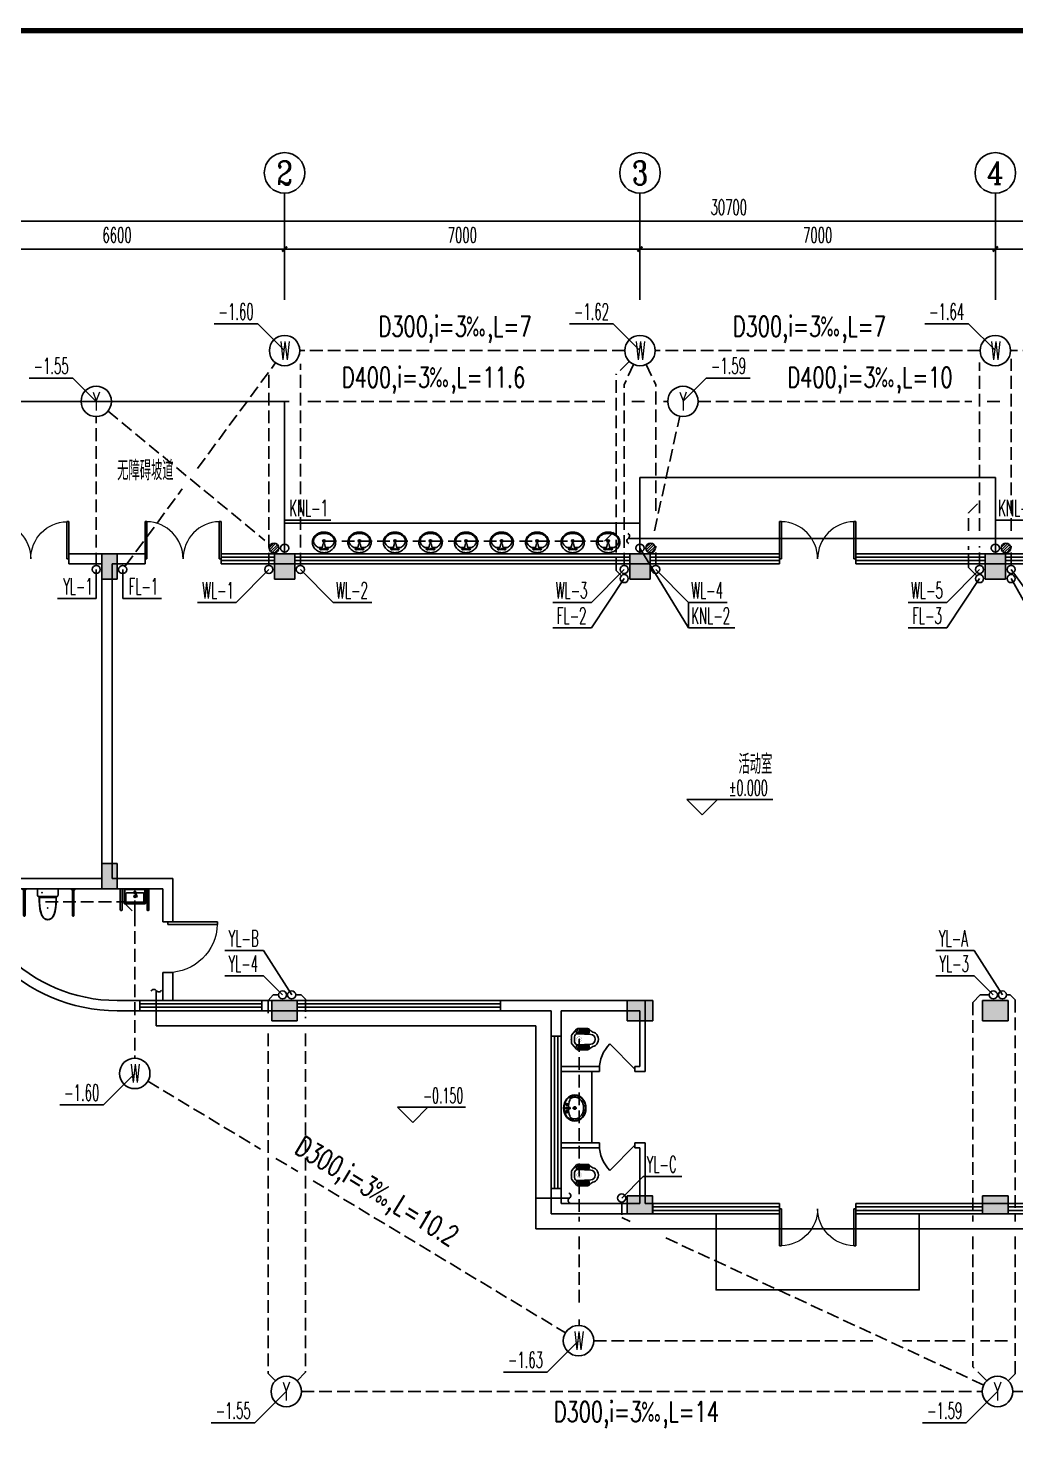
# Model space of a CAD drawing. Extents: x -1254782 to -617813, y -619975 to -323764.
# Drawn here: x -914496 to -895038, y -366247 to -338579 of the extents above; entities that cross this region are included whole.
import ezdxf
from ezdxf.enums import TextEntityAlignment as Align

# ---------------------------------------------------------------- set-up
doc = ezdxf.new("R2010")
doc.units = 0
doc.header["$LTSCALE"] = 1000
doc.header["$MEASUREMENT"] = 0
doc.linetypes.add('DASH', pattern=[0.35, 0.25, -0.1])
for name, color, linetype in [('2', 2, 'Continuous'), ('4', 4, 'Continuous'), ('9', 9, 'Continuous'), ('A_EQPM_TACC(洁具)', 8, 'Continuous'), ('A_HDWR(配件)', 1, 'Continuous'), ('AXIS', 3, 'Continuous'), ('AXIS_TEXT', 7, 'Continuous'), ('DIM_ELEV', 3, 'Continuous'), ('EQUIP_地漏', 7, 'Continuous'), ('K+T', 252, 'Continuous'), ('LVTRY', 8, 'Continuous'), ('PIPE-废水', 5, 'DASH'), ('PIPE-污水', 5, 'DASH'), ('PIPE-给水', 1, 'Continuous'), ('PIPE-雨水', 222, 'DASH'), ('PUB_TEXT', 7, 'Continuous'), ('PUB_TITLE', 4, 'Continuous'), ('TWT_LEAD', 3, 'Continuous'), ('TWT_SYMB', 3, 'Continuous'), ('TWT_TEXT', 7, 'Continuous'), ('VPIPE-废水', 5, 'DASH'), ('VPIPE-污水', 5, 'DASH'), ('VPIPE-雨水', 222, 'DASH'), ('WALL', 7, 'Continuous'), ('WELL_污水', 2, 'Continuous'), ('WELL_雨水', 2, 'Continuous'), ('WINDOW', 4, 'Continuous')]:
    doc.layers.add(name, color=color, linetype=linetype)
doc.styles.add('_TCH_AXIS', font='COMPLEX', dxfattribs={"bigfont": 'GBCBIG'})
doc.styles.add('_TCH_DIM', font='SIMPLEX.shx', dxfattribs={"width": 0.8, "bigfont": 'GBCBIG.shx'})
doc.styles.add('_TCH_DIM_T3', font='SIMPLEX.shx', dxfattribs={"width": 0.564706, "bigfont": 'GBCBIG.shx'})
doc.styles.add('COMPLEX', font='COMPLEX')
doc.styles.add('天正', font='SIMPLEX.shx', dxfattribs={"width": 0.7, "bigfont": 'HZTXT.shx'})
doc.dimstyles.new('_TCH_ARCH&&100', dxfattribs={"dimtxt": 297.5, "dimasz": 100, "dimexe": 250, "dimexo": 300, "dimgap": 126.25, "dimtad": 1, "dimdec": 0, "dimzin": 0, "dimdsep": 46, "dimtxsty": '_TCH_DIM_T3', "dimblk": 'ARCHTICK', "dimcen": 0.09, "dimclrt": 7, "dimazin": 2, "dimtfac": 1, "dimtdec": 0, "dimtix": 1, "dimtmove": 2, "dimatfit": 3, "dimfxl": 1, "dimtolj": 1, "dimtzin": 0, "dimarcsym": 0})

# ---------------------------------------------------------------- blocks, each defined once
blk = doc.blocks.new('A$C66D56BDA')
at = {"layer": '9'}
for points in [[(3300, 600), (3000, 600), (3000, 100), (3300, 100)], [(6400, 100), (6800, 100), (6800, 600), (6400, 600)], [(13400, 100), (13800, 100), (13800, 600), (13400, 600)], [(20400, 100), (20800, 100), (20800, 600), (20400, 600)], [(3300, -5500), (3000, -5500), (3000, -6000), (3300, -6000)], [(6850, -8600), (6850, -8200), (6350, -8200), (6350, -8600)], [(13850, -8600), (13850, -8200), (13350, -8200), (13350, -8600)], [(20850, -8600), (20850, -8200), (20350, -8200), (20350, -8600)]]:
    blk.add_hatch(color=256, dxfattribs=at).paths.add_polyline_path(points)
at = {"layer": 'WALL'}
for points in [[(3300, 600), (3000, 600), (3000, 100), (3300, 100)], [(6400, 100), (6800, 100), (6800, 600), (6400, 600)], [(13400, 100), (13800, 100), (13800, 600), (13400, 600)], [(20400, 100), (20800, 100), (20800, 600), (20400, 600)], [(3300, -5500), (3000, -5500), (3000, -6000), (3300, -6000)], [(6850, -8600), (6850, -8200), (6350, -8200), (6350, -8600)], [(13850, -8600), (13850, -8200), (13350, -8200), (13350, -8600)], [(20850, -8600), (20850, -8200), (20350, -8200), (20350, -8600)]]:
    blk.add_lwpolyline(points, close=True, dxfattribs=at)
blk = doc.blocks.new('saadbadb')
h = blk.add_hatch(color=256)
h.dxf.hatch_style = 1
h.paths.add_polyline_path([(-222370, -64738), (-221870, -64738), (-221870, -65088), (-222370, -65088)])
at = {"layer": 'WALL'}
blk.add_lwpolyline([(-222370, -64738), (-221870, -64738), (-221870, -65088), (-222370, -65088)], close=True, dxfattribs=at)
blk = doc.blocks.new('$lvtry$00000208')
at = {"color": 0, "ltscale": 100}
for p, q in [((200, -165, 0), (-200, -165, 0)), ((185, -192, 0), (-185, -192, 0))]:
    blk.add_line(p, q, dxfattribs=at)
at = {"elevation": 0}
blk.add_lwpolyline([(186, -199, -0.296302), (200, -165, 0.414214), (225, -140), (225, -25, 0.414214), (200, 0), (-200, 0, 0.414214), (-225, -25), (-225, -140, 0.413282), (-200, -165, -0.238932), (-185, -192), (-186, -208), (-186, -232), (-185, -282), (-184, -322), (-182, -348), (-180, -374), (-176, -409), (-172, -439), (-168, -459), (-163, -482), (-147, -538), (-129, -583, 0.10752), (-88, -643, 0.100512), (-43, -668), (0, -680), (35, -671), (67, -658), (94, -637), (115, -610), (132, -576), (145, -543), (159, -496), (177, -405), (179, -383), (182, -346), (185, -285)], format="xyb", close=True, dxfattribs=at)
blk.add_lwpolyline([(186, -202), (186, -199)], dxfattribs=at)
at = {"color": 0, "ltscale": 100}
for points in [[(-181, -191, 0), (-181, -230, 0), (-181, -261, 0), (-179, -322, 0), (-177, -353, 0), (-171, -414, 0), (-166, -444, 0), (-156, -490, 0), (-152, -505, 0), (-145, -528, 0), (-143, -535, 0), (-139, -546, 0), (-137, -550, 0), (-135, -558, 0), (-133, -562, 0), (-129, -573, 0), (-125, -580, 0), (-118, -594, 0), (-115, -601, 0), (-106, -614, 0), (-102, -620, 0), (-93, -632, 0), (-87, -637, 0), (-79, -644, 0), (-76, -646, 0), (-71, -650, 0), (-67, -652, 0), (-61, -655, 0), (-58, -657, 0), (-51, -660, 0), (-48, -661, 0), (-37, -665, 0), (-30, -667, 0), (-14, -671, 0), (-7, -673, 0), (1, -675, 0)], [(181, -191, 0), (181, -230, 0), (181, -261, 0), (179, -322, 0), (177, -353, 0), (171, -414, 0), (166, -444, 0), (156, -490, 0), (152, -505, 0), (145, -528, 0), (143, -535, 0), (139, -546, 0), (137, -550, 0), (135, -558, 0), (133, -562, 0), (129, -573, 0), (125, -580, 0), (118, -594, 0), (115, -601, 0), (106, -614, 0), (102, -620, 0), (93, -632, 0), (87, -637, 0), (79, -644, 0), (76, -646, 0), (71, -650, 0), (67, -652, 0), (61, -655, 0), (58, -657, 0), (51, -660, 0), (48, -661, 0), (37, -665, 0), (30, -667, 0), (14, -671, 0), (7, -673, 0), (-1, -675, 0)]]:
    blk.add_open_spline(points, degree=3, knots=[0, 0, 0, 0, 92.762674, 92.762674, 185.525347, 185.525347, 278.288021, 278.288021, 324.669358, 324.669358, 347.860026, 347.860026, 359.45536, 359.45536, 371.050694, 371.050694, 394.241363, 394.241363, 417.432031, 417.432031, 440.6227, 440.6227, 463.813368, 463.813368, 475.408702, 475.408702, 487.004036, 487.004036, 498.599371, 498.599371, 510.194705, 510.194705, 533.385373, 533.385373, 556.576042, 556.576042, 556.576042, 556.576042], dxfattribs=at)
at = {"color": 0}
for p in [(-129, -83, 0), (-1, -421, 0)]:
    blk.add_point(p, dxfattribs=at)
blk = doc.blocks.new('A$C28C46A41')
at = {"layer": 'A_EQPM_TACC(洁具)'}
for p, q in [((17, -25), (523, -25)), ((17, -55), (523, -55)), ((17, -988), (523, -988)), ((17, -1018), (523, -1018))]:
    blk.add_line(p, q, dxfattribs=at)
for points in [[(0, -8), (17, -8), (17, -72), (0, -72)], [(0, -970), (17, -970), (17, -1035), (0, -1035)]]:
    blk.add_lwpolyline(points, dxfattribs=at)
for centre in [(523, -40), (523, -1003)]:
    blk.add_arc(centre, 15, 270, 90.0004, dxfattribs=at)
at = {"layer": 'A_EQPM_TACC(洁具)', "xscale": -0.9000000000000001, "yscale": 0.9000000000000001, "zscale": 0.9000000000000005, "rotation": 90}
blk.add_blockref('$lvtry$00000208', (0, -502, 0), dxfattribs=at)
blk = doc.blocks.new('wsac')
at = {"layer": 'A_EQPM_TACC(洁具)'}
for p, q in [((3654750, 3565872), (3654750, 3565719)), ((3654908, 3565888), (3654767, 3565888)), ((3654915, 3565916), (3654905, 3565877)), ((3654917, 3565874), (3654905, 3565877)), ((3654915, 3565916), (3654928, 3565912)), ((3654928, 3565912), (3654917, 3565874)), ((3654930, 3565888), (3654921, 3565888)), ((3654926, 3565900), (3654962, 3565806)), ((3654938, 3565905), (3654975, 3565811)), ((3655091, 3565888), (3654945, 3565888)), ((3655107, 3565872), (3655107, 3565719)), ((3655091, 3565703), (3654767, 3565703)), ((3654975, 3565811), (3654962, 3565806))]:
    blk.add_line(p, q, dxfattribs=at)
for points in [[(3654731, 3565968), (3655125, 3565968, -0.414214), (3655141, 3565952), (3655141, 3565688, -0.414214), (3655125, 3565672), (3654731, 3565672, -0.414214), (3654715, 3565688), (3654715, 3565952, -0.414214)], [(3654730, 3565701), (3654730, 3565939, -0.414214), (3654747, 3565955), (3655111, 3565955, -0.414214), (3655127, 3565939), (3655127, 3565701, -0.414214), (3655111, 3565685), (3654747, 3565685, -0.414214)]]:
    blk.add_lwpolyline(points, format="xyb", close=True, dxfattribs=at)
for radius in [19.6, 15.6]:
    blk.add_circle((3654929, 3565819), radius, dxfattribs=at)
for centre, radius, start, end in [((3654767, 3565872), 16.4, 90, 180), ((3654928, 3565912), 12.9, 254.4287, 164.4287), ((3655091, 3565872), 16.4, 0, 90), ((3654767, 3565719), 16.4, 180, 270), ((3655091, 3565719), 16.4, 270, 0)]:
    blk.add_arc(centre, radius, start, end, dxfattribs=at)
for p in [(3654928, 3565912), (3654929, 3565819)]:
    blk.add_point(p, dxfattribs=at)
blk = doc.blocks.new('A$C4E285741')
at = {"layer": 'A_EQPM_TACC(洁具)'}
for points in [[(0, 837), (414, 837)], [(414, 803), (0, 803)], [(0, 307), (414, 307)], [(414, 274), (0, 274)]]:
    blk.add_lwpolyline(points, dxfattribs=at)
for centre in [(413, 820), (413, 291)]:
    blk.add_arc(centre, 16.7, 271.7291, 88.2709, dxfattribs=at)
at = {"layer": 'A_HDWR(配件)', "xscale": -1, "rotation": 90}
blk.add_blockref('wsac', (3565968, 3655479), dxfattribs=at)
blk = doc.blocks.new('$DorLib2D$00000002')
for p, q in [((-0.5, 0), (-0.5, 0.4875)), ((-0.475, 0.4875), (-0.5, 0.4875)), ((-0.475, 0), (-0.475, 0.4875)), ((0.475, 0), (0.475, 0.4875)), ((0.475, 0.4875), (0.5, 0.4875)), ((0.5, 0), (0.5, 0.4875)), ((-0.5, 0), (-0.475, 0)), ((0.5, 0), (0.475, 0))]:
    blk.add_line(p, q)
at = {"lineweight": 13}
for centre, start, end in [((-0.4875, 0), 0, 88.53072), ((0.4875, 0), 91.46928, 180)]:
    blk.add_arc(centre, 0.4875, start, end, dxfattribs=at)
blk = doc.blocks.new('$TCHSYS$WIN2D')
for p, q in [((-0.5, 0.5), (0.5, 0.5)), ((-0.5, 0.5), (-0.5, -0.5)), ((0.5, 0.5), (0.5, -0.5)), ((0.5, 0.1667), (-0.5, 0.1667)), ((0.5, -0.1667), (-0.5, -0.1667)), ((-0.5, -0.5), (0.5, -0.5))]:
    blk.add_line(p, q)
blk = doc.blocks.new('_ArchTick')
at = {"color": 0, "linetype": 'ByBlock', "const_width": 0.4}
blk.add_lwpolyline([(-0.5, -0.5), (0.5, 0.5)], dxfattribs=at)
blk = doc.blocks.new('*D189')
at = {"layer": 'AXIS', "color": 0, "lineweight": -2, "transparency": 16777216}
for p, q in [((3900, 25700), (3900, 27200)), ((34600, 25700), (34600, 27200)), ((3900, 26950), (34600, 26950))]:
    blk.add_line(p, q, dxfattribs=at)
at = {"layer": 'Defpoints', "color": 0, "transparency": 16777216}
for p in [(34600, 26950), (3900, 25400), (34600, 25400)]:
    blk.add_point(p, dxfattribs=at)
at = {"layer": 'AXIS', "color": 0, "lineweight": -2, "transparency": 16777216, "xscale": 100, "yscale": 100, "zscale": 100, "rotation": 180}
blk.add_blockref('_ArchTick', (3900, 26950), dxfattribs=at)
at = {"layer": 'AXIS', "color": 0, "lineweight": -2, "transparency": 16777216, "xscale": 100, "yscale": 100, "zscale": 100}
blk.add_blockref('_ArchTick', (34600, 26950), dxfattribs=at)
at = {"layer": 'AXIS', "color": 7, "transparency": 16777216, "insert": (19250, 27225), "char_height": 297.5, "attachment_point": 5, "style": '_TCH_DIM_T3'}
blk.add_mtext('\\A1;30700', dxfattribs=at)
blk = doc.blocks.new('*D190')
at = {"layer": 'AXIS', "color": 0, "lineweight": -2, "transparency": 16777216}
for p, q in [((3900, 25700), (3900, 26650)), ((10500, 25700), (10500, 26650)), ((3900, 26400), (10500, 26400))]:
    blk.add_line(p, q, dxfattribs=at)
at = {"layer": 'Defpoints', "color": 0, "transparency": 16777216}
for p in [(10500, 26400), (3900, 25400), (10500, 25400)]:
    blk.add_point(p, dxfattribs=at)
at = {"layer": 'AXIS', "color": 0, "lineweight": -2, "transparency": 16777216, "xscale": 100, "yscale": 100, "zscale": 100, "rotation": 180}
blk.add_blockref('_ArchTick', (3900, 26400), dxfattribs=at)
at = {"layer": 'AXIS', "color": 0, "lineweight": -2, "transparency": 16777216, "xscale": 100, "yscale": 100, "zscale": 100}
blk.add_blockref('_ArchTick', (10500, 26400), dxfattribs=at)
at = {"layer": 'AXIS', "color": 7, "transparency": 16777216, "insert": (7200, 26675), "char_height": 297.5, "attachment_point": 5, "style": '_TCH_DIM_T3'}
blk.add_mtext('\\A1;6600', dxfattribs=at)
blk = doc.blocks.new('*D191')
at = {"layer": 'AXIS', "color": 0, "lineweight": -2, "transparency": 16777216}
for p, q in [((10500, 25700), (10500, 26650)), ((17500, 25700), (17500, 26650)), ((10500, 26400), (17500, 26400))]:
    blk.add_line(p, q, dxfattribs=at)
at = {"layer": 'Defpoints', "color": 0, "transparency": 16777216}
for p in [(17500, 26400), (10500, 25400), (17500, 25400)]:
    blk.add_point(p, dxfattribs=at)
at = {"layer": 'AXIS', "color": 0, "lineweight": -2, "transparency": 16777216, "xscale": 100, "yscale": 100, "zscale": 100, "rotation": 180}
blk.add_blockref('_ArchTick', (10500, 26400), dxfattribs=at)
at = {"layer": 'AXIS', "color": 0, "lineweight": -2, "transparency": 16777216, "xscale": 100, "yscale": 100, "zscale": 100}
blk.add_blockref('_ArchTick', (17500, 26400), dxfattribs=at)
at = {"layer": 'AXIS', "color": 7, "transparency": 16777216, "insert": (14000, 26675), "char_height": 297.5, "attachment_point": 5, "style": '_TCH_DIM_T3'}
blk.add_mtext('\\A1;7000', dxfattribs=at)
blk = doc.blocks.new('*D192')
at = {"layer": 'AXIS', "color": 0, "lineweight": -2, "transparency": 16777216}
for p, q in [((17500, 25700), (17500, 26650)), ((24500, 25700), (24500, 26650)), ((17500, 26400), (24500, 26400))]:
    blk.add_line(p, q, dxfattribs=at)
at = {"layer": 'Defpoints', "color": 0, "transparency": 16777216}
for p in [(24500, 26400), (17500, 25400), (24500, 25400)]:
    blk.add_point(p, dxfattribs=at)
at = {"layer": 'AXIS', "color": 0, "lineweight": -2, "transparency": 16777216, "xscale": 100, "yscale": 100, "zscale": 100, "rotation": 180}
blk.add_blockref('_ArchTick', (17500, 26400), dxfattribs=at)
at = {"layer": 'AXIS', "color": 0, "lineweight": -2, "transparency": 16777216, "xscale": 100, "yscale": 100, "zscale": 100}
blk.add_blockref('_ArchTick', (24500, 26400), dxfattribs=at)
at = {"layer": 'AXIS', "color": 7, "transparency": 16777216, "insert": (21000, 26675), "char_height": 297.5, "attachment_point": 5, "style": '_TCH_DIM_T3'}
blk.add_mtext('\\A1;7000', dxfattribs=at)
blk = doc.blocks.new('*D193')
at = {"layer": 'AXIS', "color": 0, "lineweight": -2, "transparency": 16777216}
for p, q in [((24500, 25700), (24500, 26650)), ((31500, 25700), (31500, 26650)), ((24500, 26400), (31500, 26400))]:
    blk.add_line(p, q, dxfattribs=at)
at = {"layer": 'Defpoints', "color": 0, "transparency": 16777216}
for p in [(31500, 26400), (24500, 25400), (31500, 25400)]:
    blk.add_point(p, dxfattribs=at)
at = {"layer": 'AXIS', "color": 0, "lineweight": -2, "transparency": 16777216, "xscale": 100, "yscale": 100, "zscale": 100, "rotation": 180}
blk.add_blockref('_ArchTick', (24500, 26400), dxfattribs=at)
at = {"layer": 'AXIS', "color": 0, "lineweight": -2, "transparency": 16777216, "xscale": 100, "yscale": 100, "zscale": 100}
blk.add_blockref('_ArchTick', (31500, 26400), dxfattribs=at)
at = {"layer": 'AXIS', "color": 7, "transparency": 16777216, "insert": (28000, 26675), "char_height": 297.5, "attachment_point": 5, "style": '_TCH_DIM_T3'}
blk.add_mtext('\\A1;7000', dxfattribs=at)
blk = doc.blocks.new('$DorLib2D$00000114')
at = {"color": 0}
blk.add_line((0.5, 0), (-0.207, 0.707), dxfattribs=at)
blk.add_arc((0.5, 0), 1, 135, 180, dxfattribs=at)
blk = doc.blocks.new('$lvtry$00000173')
at = {"color": 0}
for p, q in [((-35, -219, 0), (40, -219, 0)), ((-11, -125, 0), (-16, -50, 0)), ((2, -177, 0), (2, -260, 0)), ((12, -125, 0), (16, -50, 0))]:
    blk.add_line(p, q, dxfattribs=at)
for centre, radius in [((-69, -62, 0), 20.6), ((-69, -62, 0), 15.6), ((2, -219, 0), 23.4), ((0, -50, 0), 15.8), ((72, -62, 0), 20.6), ((72, -62, 0), 15.6)]:
    blk.add_circle(centre, radius, dxfattribs=at)
blk.add_arc((1, -117, 0), 13.9, 215.486, 324.514, dxfattribs=at)
blk.add_ellipse((2, -219, 0), major_axis=(-259, 0), ratio=0.848663, dxfattribs=at)
for start_param, end_param in [(4.764585, 5.931457), (3.493317, 4.671733)]:
    blk.add_ellipse((2, -215, 0), major_axis=(-259, 0), ratio=0.459125, start_param=start_param, end_param=end_param, dxfattribs=at)
for points, knots in [([(-247, -219, 0), (-247, -226, 0), (-247, -233, 0), (-245, -253, 0), (-242, -264, 0), (-234, -288, 0), (-229, -299, 0), (-216, -321, 0), (-209, -331, 0), (-192, -351, 0), (-183, -360, 0), (-162, -377, 0), (-151, -385, 0), (-127, -399, 0), (-115, -405, 0), (-88, -415, 0), (-75, -419, 0), (-47, -425, 0), (-32, -427, 0), (-4, -429, 0), (11, -429, 0), (40, -426, 0), (54, -424, 0), (82, -418, 0), (96, -413, 0), (122, -403, 0), (134, -397, 0), (158, -383, 0), (169, -375, 0), (189, -357, 0), (198, -348, 0), (215, -328, 0), (222, -318, 0), (234, -296, 0), (239, -284, 0), (246, -261, 0), (248, -249, 0), (251, -225, 0), (251, -213, 0), (249, -189, 0), (246, -177, 0), (239, -154, 0), (234, -143, 0), (222, -121, 0), (215, -110, 0), (199, -90, 0), (190, -81, 0), (170, -63, 0), (159, -55, 0), (135, -41, 0), (123, -35, 0), (97, -24, 0), (83, -20, 0), (55, -13, 0), (41, -11, 0), (12, -9, 0), (-3, -9, 0), (-31, -10, 0), (-46, -12, 0), (-74, -18, 0), (-87, -22, 0), (-114, -32, 0), (-126, -38, 0), (-150, -52, 0), (-162, -60, 0), (-182, -77, 0), (-192, -86, 0), (-209, -106, 0), (-216, -116, 0), (-228, -138, 0), (-234, -149, 0), (-242, -172, 0), (-244, -184, 0), (-247, -204, 0), (-247, -211, 0), (-247, -219, 0)], [0, 0, 0, 0, 0.105369, 0.105369, 0.278747, 0.278747, 0.452125, 0.452125, 0.625504, 0.625504, 0.798882, 0.798882, 0.97226, 0.97226, 1.145639, 1.145639, 1.319017, 1.319017, 1.492395, 1.492395, 1.665774, 1.665774, 1.839152, 1.839152, 2.01253, 2.01253, 2.185909, 2.185909, 2.359287, 2.359287, 2.532665, 2.532665, 2.706044, 2.706044, 2.879422, 2.879422, 3.0528, 3.0528, 3.226179, 3.226179, 3.399557, 3.399557, 3.572935, 3.572935, 3.746313, 3.746313, 3.919692, 3.919692, 4.09307, 4.09307, 4.266448, 4.266448, 4.439827, 4.439827, 4.613205, 4.613205, 4.786583, 4.786583, 4.959962, 4.959962, 5.13334, 5.13334, 5.306718, 5.306718, 5.480097, 5.480097, 5.653475, 5.653475, 5.826853, 5.826853, 6.000232, 6.000232, 6.17361, 6.17361, 6.283185, 6.283185, 6.283185, 6.283185]), ([(-184, -131, 0), (-185, -133, 0), (-186, -135, 0), (-191, -143, 0), (-195, -149, 0), (-201, -161, 0), (-203, -168, 0), (-207, -180, 0), (-209, -187, 0), (-211, -199, 0), (-212, -205, 0), (-212, -214, 0), (-212, -216, 0), (-212, -219, 0), (-212, -225, 0), (-212, -232, 0), (-210, -246, 0), (-208, -254, 0), (-204, -266, 0), (-202, -272, 0), (-198, -281, 0), (-196, -286, 0), (-189, -298, 0), (-185, -304, 0), (-176, -316, 0), (-171, -322, 0), (-161, -332, 0), (-156, -337, 0), (-143, -347, 0), (-135, -353, 0), (-121, -362, 0), (-116, -365, 0), (-105, -370, 0), (-100, -373, 0), (-88, -378, 0), (-82, -380, 0), (-69, -384, 0), (-63, -386, 0), (-47, -389, 0), (-38, -391, 0), (-21, -393, 0), (-12, -393, 0), (7, -394, 0), (16, -393, 0), (34, -392, 0), (43, -390, 0), (59, -387, 0), (67, -385, 0), (83, -380, 0), (91, -378, 0), (106, -372, 0), (113, -368, 0), (127, -361, 0), (133, -357, 0), (146, -348, 0), (152, -343, 0), (163, -333, 0), (169, -328, 0), (178, -317, 0), (183, -312, 0), (190, -301, 0), (194, -296, 0), (200, -284, 0), (204, -277, 0), (209, -264, 0), (210, -258, 0), (213, -246, 0), (214, -241, 0), (216, -227, 0), (216, -219, 0), (215, -206, 0), (214, -200, 0), (213, -189, 0), (211, -183, 0), (206, -167, 0), (202, -156, 0), (193, -141, 0), (190, -136, 0), (187, -131, 0)], [5.740897, 5.740897, 5.740897, 5.740897, 5.780874, 5.780874, 5.896829, 5.896829, 6.012784, 6.012784, 6.128739, 6.128739, 6.240697, 6.240697, 6.283185, 6.283185, 6.283185, 6.399826, 6.399826, 6.5409, 6.5409, 6.634, 6.634, 6.7271, 6.7271, 6.852188, 6.852188, 6.977276, 6.977276, 7.077377, 7.077377, 7.229977, 7.229977, 7.317389, 7.317389, 7.404801, 7.404801, 7.497094, 7.497094, 7.589386, 7.589386, 7.712334, 7.712334, 7.835281, 7.835281, 7.958228, 7.958228, 8.081175, 8.081175, 8.194983, 8.194983, 8.30879, 8.30879, 8.422598, 8.422598, 8.537599, 8.537599, 8.6526, 8.6526, 8.767602, 8.767602, 8.884432, 8.884432, 8.982435, 8.982435, 9.119467, 9.119467, 9.224191, 9.224191, 9.328914, 9.328914, 9.470087, 9.470087, 9.571187, 9.571187, 9.672288, 9.672288, 9.874489, 9.874489, 9.967059, 9.967059, 9.967059, 9.967059])]:
    blk.add_open_spline(points, degree=3, knots=knots, dxfattribs=at)
for p in [(1, -50), (2, -219, 0)]:
    blk.add_point(p, dxfattribs=at)
blk = doc.blocks.new('$lvtry$00000203')
at = {"color": 0}
for p, q in [((-109, -134, 0), (-210, -128, 0)), ((-107, -166, 0), (-210, -166, 0)), ((-106, -197, 0), (-210, -197, 0)), ((-104, -227, 0), (-210, -227, 0)), ((-103, -258, 0), (-210, -258, 0)), ((-106, -103, 0), (-182, -88, 0)), ((-109, -124, 0), (-97, -382, 0)), ((48, -60, 0), (-48, -60, 0)), ((97, -382, 0), (109, -124, 0)), ((103, -258, 0), (210, -258, 0)), ((104, -227, 0), (210, -227, 0)), ((106, -103, 0), (182, -88, 0)), ((106, -197, 0), (210, -197, 0)), ((107, -166, 0), (210, -166, 0)), ((109, -134, 0), (210, -128, 0)), ((-101, -289, 0), (-210, -289, 0)), ((-100, -320, 0), (-210, -320, 0)), ((-191, -354, 0), (-99, -345, 0)), ((-4, -470, 0), (4, -470, 0)), ((191, -354, 0), (99, -345, 0)), ((100, -320, 0), (210, -320, 0)), ((101, -289, 0), (210, -289, 0))]:
    blk.add_line(p, q, dxfattribs=at)
at = {"color": 0, "elevation": 0}
blk.add_lwpolyline([(184, -360, 0.139709), (135, -448, -0.12003), (120, -477, -0.218108), (4, -530), (-4, -530, -0.218108), (-120, -477, -0.12003), (-135, -448, 0.139709), (-184, -360, 0.046574), (-191, -354, -0.248797), (-210, -318), (-210, -128, -0.218491), (-198, -101), (-90, -9, -0.179479), (-67, 0), (67, 0, -0.179479), (90, -9), (198, -101, -0.218491), (210, -128), (210, -318, -0.248797), (191, -354, 0.046574)], format="xyb", close=True, dxfattribs=at)
at = {"color": 0, "const_width": 3, "elevation": 0}
blk.add_lwpolyline([(49, -153, 1), (-49, -153, 1)], format="xyb", close=True, dxfattribs=at)
at = {"color": 0}
for centre, radius, start, end in [((-48, -121, 0), 61, 90, 182.693), ((48, -121, 0), 61, 357.307, 90), ((-4, -377, 0), 92.8, 182.693, 270), ((4, -377, 0), 92.8, 270, 357.307)]:
    blk.add_arc(centre, radius, start, end, dxfattribs=at)
for p in [(0, 0), (0, -153, 0)]:
    blk.add_point(p, dxfattribs=at)
blk = doc.blocks.new('$lvtry$00000179')
at = {"color": 0, "linetype": 'ByBlock'}
for p, q in [((-32, -102), (-92, -102)), ((-13, -178), (-40, -70)), ((35, -64), (-35, -64)), ((13, -178), (-13, -178)), ((40, -70), (13, -178)), ((92, -102), (32, -102))]:
    blk.add_line(p, q, dxfattribs=at)
blk.add_lwpolyline([(0, -406, 0.088425), (89, -391, 0.093738), (162, -347, 0.102376), (212, -280, 0.10945), (229, -203, 0.109452), (212, -127, 0.102376), (162, -60, 0.093738), (89, -16, 0.088423), (0, 0, 0.088427), (-89, -16, 0.093738), (-162, -60, 0.102376), (-212, -127, 0.109452), (-229, -203, 0.109451), (-212, -280, 0.102376), (-162, -347, 0.093738), (-89, -391, 0.088425)], format="xyb", close=True, dxfattribs=at)
for centre, radius in [((-64, -76), 20.4), ((-64, -76), 15.4), ((0, -229), 25.4), ((63, -76), 20.4), ((63, -76), 15.4)]:
    blk.add_circle(centre, radius, dxfattribs=at)
for centre, radius, start, end in [((-88, -229), 116, 151.0888, 180), ((-88, -229), 116, 180, 208.9112), ((-45, -252), 164, 126.8699, 151.0888), ((-18, -288), 210, 123.9045, 126.8699), ((-92, -178), 76.2, 90, 123.9045), ((-35, -68), 5, 90, 194.0362), ((35, -68), 5, 345.9638, 90), ((92, -178), 76.2, 57.7402, 90), ((45, -252), 164, 28.9112, 57.7402), ((88, -229), 116, 0, 28.9112), ((88, -229), 116, 331.0888, 0), ((-45, -205), 164, 208.9112, 233.1301), ((-18, -169), 210, 233.1301, 252.7421), ((0, -111), 270, 252.7421, 270), ((0, -111), 270, 270, 287.2579), ((18, -169), 210, 287.2579, 306.8699), ((45, -205), 164, 306.8699, 331.0888)]:
    blk.add_arc(centre, radius, start, end, dxfattribs=at)
at = {"color": 0}
for p in [(0, -76), (0, -229)]:
    blk.add_point(p, dxfattribs=at)
blk = doc.blocks.new('$DorLib2D$00000001')
for p, q in [((0.45, 0.975), (0.5, 0.975)), ((0.45, 0), (0.45, 0.975)), ((0.5, 0), (0.5, 0.975)), ((0.5, 0), (0.45, 0))]:
    blk.add_line(p, q)
at = {"lineweight": 13}
blk.add_arc((0.475, 0), 0.975, 91.4693, 180, dxfattribs=at)
blk = doc.blocks.new('_AXISO')
blk.add_circle((0, 0), 0.5)
at = {"layer": 'AXIS_TEXT', "style": 'COMPLEX', "width": 1.041667}
blk.add_attdef('A', text='', height=0.56, dxfattribs=at).set_placement((-0.25, -0.28), (0.25, -0.28), align=Align.FIT)
blk = doc.blocks.new('$TWTSYS$00000247')
at = {"elevation": 0}
blk.add_lwpolyline([(7, -101, -0.575183), (0, 0, 0.604745), (-11, 101, 16.924828)], format="xyb", dxfattribs=at)
blk = doc.blocks.new('$TwtSys$00000141')
for p, q in [((-94, 8), (-10, 92)), ((-94, 8), (-10, 92)), ((-87, -35), (35, 87)), ((-87, -35), (35, 87)), ((-66, -66), (66, 66)), ((-66, -66), (66, 66)), ((-32, -87), (88, 33)), ((-32, -87), (88, 33)), ((11, -92), (92, -11)), ((11, -92), (92, -11))]:
    blk.add_line(p, q)
blk.add_circle((0, 0), 94)
blk.add_circle((0, 0), 94)
blk = doc.blocks.new('$TwtSys$00000187')
blk.add_circle((0, 0, 0), 0.5)
blk = doc.blocks.new('A$C5C227325')
at = {"layer": '4'}
for points in [[(3900, 20400), (3900, 23400), (10500, 23400), (10500, 20400)], [(17500, 20400), (17500, 21900), (24500, 21900), (24500, 20400)], [(19000, 7400), (19000, 5900), (23000, 5900), (23000, 7400)]]:
    blk.add_lwpolyline(points, dxfattribs=at)
at = {"layer": 'AXIS'}
for p, q in [((10500, 25400), (10500, 27500)), ((17500, 25400), (17500, 27500)), ((24500, 25400), (24500, 27500))]:
    blk.add_line(p, q, dxfattribs=at)
at = {"layer": 'DIM_ELEV'}
for p, q in [((18724.8, 15259.6), (18424.8, 15559.6)), ((18424.8, 15559.6), (20116.3, 15559.6)), ((18724.8, 15259.6), (19024.8, 15559.6)), ((13022.6, 9199.4), (12722.6, 9499.4)), ((12722.6, 9499.4), (14062.3, 9499.4)), ((13022.6, 9199.4), (13322.6, 9499.4))]:
    blk.add_line(p, q, dxfattribs=at)
at = {"layer": 'K+T'}
blk.add_line((16550, 8800), (16550, 10200), dxfattribs=at)
blk.add_lwpolyline([(10500, 20400), (10500, 21000), (17500, 21000), (17500, 20400)], dxfattribs=at)
at = {"layer": 'WALL'}
for p, q in [((7000, 20400), (6250, 20400)), ((6250, 20400), (6250, 20200)), ((6250, 20200), (6900, 20200)), ((6900, 14000), (6900, 20200)), ((7750, 20400), (7000, 20400)), ((7100, 20200), (7750, 20200)), ((7100, 14000), (7100, 20200)), ((7750, 20200), (7750, 20400)), ((10700, 20400), (10300, 20400)), ((10300, 20400), (10300, 20200)), ((10300, 20200), (10700, 20200)), ((10700, 20200), (10700, 20400)), ((17700, 20400), (17300, 20400)), ((17300, 20400), (17300, 20200)), ((17300, 20200), (17700, 20200)), ((17700, 20200), (17700, 20400)), ((24700, 20400), (24300, 20400)), ((24300, 20400), (24300, 20200)), ((24300, 20200), (24700, 20200)), ((24700, 20200), (24700, 20400)), ((4077.5, 14000), (6900, 14000)), ((7100, 14000), (8300, 14000)), ((8300, 13150), (8300, 14000)), ((4077.5, 13800), (7000, 13800)), ((7000, 13800), (8100, 13800)), ((8100, 13800), (8100, 13150)), ((8100, 13150), (8300, 13150)), ((8300, 12150), (8100, 12150)), ((8100, 12150), (8100, 11600)), ((8300, 11600), (8300, 12150)), ((7650, 11600), (7200, 11600)), ((7200, 11400), (7650, 11400)), ((7650, 11400), (7650, 11600)), ((8100, 11600), (8300, 11600)), ((10750, 11600), (10050, 11600)), ((10050, 11600), (10050, 11400)), ((10050, 11400), (10750, 11400)), ((10750, 11400), (10750, 11600)), ((15850, 11600), (14750, 11600)), ((14750, 11600), (14750, 11400)), ((14750, 11400), (15750, 11400)), ((15750, 11400), (15750, 10900)), ((15850, 11600), (17600, 11600)), ((15950, 10900), (15950, 11400)), ((15950, 11400), (17500, 11400)), ((17500, 11400), (17500, 10300)), ((17600, 11600), (17600, 10200)), ((15750, 10900), (15950, 10900)), ((16700, 10300), (15950, 10300)), ((15950, 10300), (15950, 10200)), ((16700, 10200), (16700, 10300)), ((17500, 10300), (17400, 10300)), ((17400, 10300), (17400, 10200)), ((15950, 10200), (16700, 10200)), ((17400, 10200), (17600, 10200)), ((16700, 8800), (15950, 8800)), ((15950, 8800), (15950, 8700)), ((15950, 8700), (16700, 8700)), ((16700, 8700), (16700, 8800)), ((17600, 8800), (17400, 8800)), ((17400, 8800), (17400, 8700)), ((17400, 8700), (17500, 8700)), ((17500, 8700), (17500, 7600)), ((17600, 8800), (17600, 7600)), ((15950, 7900), (15750, 7900)), ((15750, 7900), (15750, 7400)), ((15950, 7600), (15950, 7900)), ((15950, 7600), (17500, 7600)), ((17750, 7600), (17600, 7600)), ((17750, 7400), (17750, 7600)), ((24750, 7600), (24250, 7600)), ((24250, 7600), (24250, 7400)), ((24750, 7400), (24750, 7600)), ((15750, 7400), (17500, 7400)), ((17500, 7400), (17750, 7400)), ((24250, 7400), (24750, 7400))]:
    blk.add_line(p, q, dxfattribs=at)
for radius in [3300, 3100]:
    blk.add_arc((7200, 14700), radius, 180, 270, dxfattribs=at)
for name, p in [('A$C66D56BDA', (3900, 19800)), ('saadbadb', (239619.8, 72488.4)), ('saadbadb', (246619.8, 72488.4))]:
    blk.add_blockref(name, p)
at = {"layer": 'A_EQPM_TACC(洁具)', "xscale": -1, "rotation": 90}
for name, p in [('A$C28C46A41', (5332.8, 13800)), ('A$C4E285741', (8100.8, 13800))]:
    blk.add_blockref(name, p, dxfattribs=at)
at = {"layer": 'AXIS'}
ref = blk.add_blockref('_AXISO', (10500, 27900), dxfattribs=dict(at, xscale=800, yscale=800, zscale=800))
ref.add_attrib('A', '2', dxfattribs={"layer": 'AXIS_TEXT', "height": 465.9, "style": '_TCH_AXIS'}).set_placement((10344.7, 27667), (10655.3, 27667), align=Align.FIT)
ref = blk.add_blockref('_AXISO', (17500, 27900), dxfattribs=dict(at, xscale=800, yscale=800, zscale=800))
ref.add_attrib('A', '3', dxfattribs={"layer": 'AXIS_TEXT', "height": 465.9, "style": '_TCH_AXIS'}).set_placement((17344.7, 27667), (17655.3, 27667), align=Align.FIT)
ref = blk.add_blockref('_AXISO', (24500, 27900), dxfattribs=dict(at, xscale=800, yscale=800, zscale=800))
ref.add_attrib('A', '4', dxfattribs={"layer": 'AXIS_TEXT', "height": 445.4, "style": '_TCH_AXIS'}).set_placement((24330.3, 27677.3), (24669.7, 27677.3), align=Align.FIT)
at = {"layer": 'K+T'}
for name, p, rotation in [('$lvtry$00000179', (11274.6, 20420), 180), ('$lvtry$00000179', (11974.6, 20420), 180), ('$lvtry$00000179', (12674.6, 20420), 180), ('$lvtry$00000179', (13374.6, 20420), 180), ('$lvtry$00000179', (14074.6, 20420), 180), ('$lvtry$00000179', (14774.6, 20420), 180), ('$lvtry$00000179', (14774.6, 20420), 180), ('$lvtry$00000179', (15474.6, 20420), 180), ('$lvtry$00000179', (16174.6, 20420), 180), ('$lvtry$00000179', (16874.6, 20420), 180), ('$lvtry$00000173', (15996.6, 9479.8), 90)]:
    blk.add_blockref(name, p, dxfattribs=dict(at, rotation=rotation))
at = {"layer": 'LVTRY', "rotation": 90}
blk.add_blockref('$lvtry$00000203', (16150, 10836.9), dxfattribs=at)
at = {"layer": 'LVTRY', "yscale": -1, "rotation": 270}
blk.add_blockref('$lvtry$00000203', (16150, 8163.1), dxfattribs=at)
at = {"layer": 'WINDOW'}
for name, p, xscale, yscale, zscale in [('$DorLib2D$00000002', (5500, 20300), -1500, 1500, -1500), ('$DorLib2D$00000002', (8500, 20300), 1500, 1500, 1500), ('$DorLib2D$00000002', (21000, 20300), 1500, 1500, 1500), ('$TCHSYS$WIN2D', (9775, 20300), 1050, 200, 1050), ('$TCHSYS$WIN2D', (14000, 20300), 6600, 200, 6600), ('$TCHSYS$WIN2D', (18975, 20300), 2550, 200, 2550), ('$TCHSYS$WIN2D', (23025, 20300), 2550, 200, 2550), ('$TCHSYS$WIN2D', (27850, 20300), 6300, 200, 6300), ('$TCHSYS$WIN2D', (8850, 11500), 2400, -200, 2400), ('$TCHSYS$WIN2D', (12750, 11500), 4000, -200, 4000), ('$DorLib2D$00000114', (17050, 10250), 700, 700, 700), ('$DorLib2D$00000114', (17050, 8750), 700, -700, 700), ('$TCHSYS$WIN2D', (19000, 7500), 2500, 200, 2500), ('$DorLib2D$00000002', (21000, 7500), 1500, -1500, 1500), ('$TCHSYS$WIN2D', (23000, 7500), 2500, 200, 2500), ('$TCHSYS$WIN2D', (28000, 7500), 6500.000000003144, 200, 6500.000000003144)]:
    blk.add_blockref(name, p, dxfattribs=dict(at, xscale=xscale, yscale=yscale, zscale=zscale))
for name, p, xscale, yscale, zscale, rotation in [('$DorLib2D$00000001', (8200, 12650), 1000, -1000, 1000, 90), ('$TCHSYS$WIN2D', (15850, 9400), 3000, -200, 3000, 270)]:
    blk.add_blockref(name, p, dxfattribs=dict(at, xscale=xscale, yscale=yscale, zscale=zscale, rotation=rotation))
at = {"layer": 'DIM_ELEV', "color": 7, "style": '天正', "width": 0.525}
for s, p in [('%%P0.000', (19250.3, 15635.6)), ('-0.150', (13226.7, 9575.4))]:
    blk.add_text(s, height=304, dxfattribs=at).set_placement(p)
at = {"layer": 'PUB_TEXT', "style": '_TCH_DIM', "width": 0.8}
blk.add_text('无障碍坡道', height=385.82, dxfattribs=at).set_placement((7201.8, 21845.7))
at = {"layer": 'TWT_TEXT', "style": '_TCH_DIM', "width": 0.8}
blk.add_text('活动室', height=385.82, dxfattribs=at).set_placement((19440.1, 16060.6))
at = {"layer": 'AXIS'}
for p1, p2, distance, picture, middle in [((3900, 25400), (34600, 25400), 1550, '*D189', (19250, 27225)), ((3900, 25400), (10500, 25400), 1000, '*D190', (7200, 26675)), ((10500, 25400), (17500, 25400), 1000, '*D191', (14000, 26675)), ((17500, 25400), (24500, 25400), 1000, '*D192', (21000, 26675)), ((24500, 25400), (31500, 25400), 1000, '*D193', (28000, 26675))]:
    dim = blk.add_aligned_dim(p1=p1, p2=p2, distance=distance, dimstyle='_TCH_ARCH&&100', dxfattribs=at)
    dim.commit()
    dim.dimension.update_dxf_attribs({"geometry": picture, "text_midpoint": middle})

msp = doc.modelspace()

# ---------------------------------------------------------------- linework, layer by layer
at = {"layer": '9'}
msp.add_line((-901486.7, -349890.9), (-901486.7, -350390.9), dxfattribs=at)
at = {"layer": 'PIPE-废水', "linetype": 'DASH'}
for p, q in [((-902915, -349259.7), (-902915, -345402.3)), ((-895973.1, -348126.1), (-895753.7, -347906.7)), ((-895973.1, -348480.7), (-895973.1, -348126.1)), ((-895973.1, -349201.6), (-895973.1, -348780.7)), ((-902814.8, -349359.9), (-902915, -349259.7)), ((-895819.9, -349354.8), (-895973.1, -349201.6))]:
    msp.add_line(p, q, dxfattribs=at)
at = {"layer": 'PIPE-污水', "linetype": 'DASH'}
for p, q in [((-902743.4, -344930.7), (-909143.4, -344930.7)), ((-895743.4, -344930.7), (-902143.4, -344930.7)), ((-889053.7, -344930.7), (-895143.4, -344930.7)), ((-911158.7, -347249.8), (-909621.8, -345171.9)), ((-909133.1, -349161), (-909133.1, -345192.8)), ((-902655.5, -345142.8), (-902915, -345402.3)), ((-902568.6, -345203.3), (-902753.7, -345606.3)), ((-902318.2, -345203.3), (-902133.1, -345606.3)), ((-895753.7, -348480.7), (-895753.7, -345163.4)), ((-895133.1, -348480.7), (-895133.1, -345095.9)), ((-909753.7, -349161), (-909753.7, -345350.2)), ((-902753.7, -349163.4), (-902753.7, -345606.3)), ((-902133.1, -348089.2), (-902133.1, -345606.3)), ((-912581.1, -349172.9), (-911458.7, -347655.4)), ((-903141.6, -348682.1), (-902915, -348455.5)), ((-908668.7, -348682.1), (-903141.6, -348682.1)), ((-902133.1, -349158.6), (-902133.1, -348780.7)), ((-895753.7, -349156.8), (-895753.7, -348780.7)), ((-895133.1, -349157.7), (-895133.1, -348780.7)), ((-914156.5, -355788), (-912623.3, -355788)), ((-912623.3, -355788), (-912395.2, -356016.1)), ((-912395.2, -355760.5), (-912395.2, -356016.1)), ((-912395.2, -356016.1), (-912395.2, -358866.6)), ((-903640.7, -358493.8), (-903640.7, -362080.7)), ((-912138.2, -359321.3), (-909916.2, -360659.4)), ((-909616.2, -360840), (-909183.7, -361100.4)), ((-908883.7, -361281.1), (-903910.5, -364275.9)), ((-903640.7, -362380.7), (-903640.7, -363710.7)), ((-903640.7, -364010.7), (-903640.7, -364130.7)), ((-903353.5, -364430.7), (-897831.2, -364430.7)), ((-896035.3, -364430.7), (-897272.4, -364430.7)), ((-895204.1, -364430.7), (-895735.3, -364430.7))]:
    msp.add_line(p, q, dxfattribs=at)
at = {"layer": 'PIPE-给水', "linetype": 'Continuous'}
for p, q in [((-902674.8, -348630.7), (-888133.1, -348630.7)), ((-911971.2, -358230.7), (-911971.2, -357536)), ((-904493.4, -358230.7), (-911971.2, -358230.7)), ((-904493.4, -361622), (-904493.4, -358230.7)), ((-904493.4, -362230.7), (-904493.4, -361622)), ((-904493.4, -361622), (-903832.3, -361622)), ((-904493.4, -362230.7), (-888080, -362230.7))]:
    msp.add_line(p, q, dxfattribs=at)
at = {"layer": 'PIPE-雨水', "linetype": 'DASH'}
for p, q in [((-912922.3, -346121.6), (-909830.8, -348671.7)), ((-912853.7, -345930.7), (-910333, -345930.7)), ((-910033, -345930.7), (-909903.7, -345930.7)), ((-909603.7, -345930.7), (-909283.1, -345930.7)), ((-908983.1, -345930.7), (-903065, -345930.7)), ((-902603.7, -345930.7), (-902283.1, -345930.7)), ((-901983.1, -345930.7), (-901896.8, -345930.7)), ((-901296.8, -345930.7), (-895903.7, -345930.7)), ((-895603.7, -345930.7), (-895283.1, -345930.7)), ((-913153.7, -349161), (-913153.7, -346230.7)), ((-902159.9, -348480.7), (-901661.5, -346223.6)), ((-909668.5, -357620.4), (-909766.2, -357730.7)), ((-909766.2, -357730.7), (-909766.2, -358080.7)), ((-909563.7, -357620.4), (-909668.5, -357620.4)), ((-909223.7, -357620.4), (-909116.4, -357620.4)), ((-909116.4, -357620.4), (-909033.7, -357703.1)), ((-909033.7, -357703.1), (-909033.7, -358080.7)), ((-895739, -357620.4), (-895885.3, -357766.7)), ((-895563.7, -357620.4), (-895739, -357620.4)), ((-895223.7, -357620.4), (-895150.6, -357620.4)), ((-895150.6, -357620.4), (-895054.1, -357716.9)), ((-895054.1, -357716.9), (-895054.1, -362080.7)), ((-895885.3, -357766.7), (-895885.3, -362080.7)), ((-909766.2, -358380.7), (-909766.2, -365075.3)), ((-909033.7, -358380.7), (-909033.7, -365053.6)), ((-902803.7, -361700.4), (-902803.7, -362003)), ((-902635.8, -362080.7), (-902803.7, -362003)), ((-895672.3, -365304.7), (-901987.8, -362380.7)), ((-895885.3, -362380.7), (-895885.3, -364945.5)), ((-895054.1, -362380.7), (-895054.1, -365084.7)), ((-909623, -365218.6), (-909766.2, -365075.3)), ((-909198.7, -365218.6), (-909033.7, -365053.6)), ((-895612.2, -365218.6), (-895885.3, -364945.5)), ((-895187.9, -365218.6), (-895054.1, -365084.7)), ((-909110.9, -365430.7), (-895700.1, -365430.7)), ((-895100.1, -365430.7), (-892639.5, -365430.7))]:
    msp.add_line(p, q, dxfattribs=at)
at = {"layer": 'PUB_TITLE', "const_width": 100}
msp.add_lwpolyline([(-922423.1, -378628.7), (-866523.1, -378628.7), (-866523.1, -338628.7), (-922423.1, -338628.7)], close=True, dxfattribs=at)
at = {"layer": 'TWT_LEAD'}
for p, q in [((-909971, -344403.1), (-910832.1, -344403.1)), ((-909443.4, -344930.7), (-909971, -344403.1)), ((-902971, -344403.1), (-903832.1, -344403.1)), ((-902443.4, -344930.7), (-902971, -344403.1)), ((-895971, -344403.1), (-896832.1, -344403.1)), ((-895443.4, -344930.7), (-895971, -344403.1)), ((-913613.3, -345471.1), (-914474.5, -345471.1)), ((-913153.7, -345930.7), (-913613.3, -345471.1)), ((-901596.8, -345930.7), (-901137.2, -345471.1)), ((-901137.2, -345471.1), (-900276, -345471.1)), ((-909443.4, -348820.7), (-909443.4, -348271.1)), ((-909443.4, -348271.1), (-908532.5, -348271.1)), ((-895443.4, -348820.7), (-895443.4, -348271.1)), ((-895443.4, -348271.1), (-894532.5, -348271.1)), ((-902443.4, -348820.7), (-901486.7, -350390.9)), ((-913153.7, -349241), (-913153.7, -349814.8)), ((-912631.5, -349241), (-912631.5, -349814.8)), ((-909753.7, -349241), (-910400.1, -349890.9)), ((-909133.1, -349241), (-908486.7, -349890.9)), ((-902753.7, -349241), (-903400.1, -349890.9)), ((-902753.7, -349421), (-903400.1, -350390.9)), ((-902133.1, -349241), (-901486.7, -349890.9)), ((-895753.7, -349241), (-896400.1, -349890.9)), ((-895753.7, -349421), (-896400.1, -350390.9)), ((-895133.1, -349241), (-894306.7, -350390.9)), ((-895133.1, -349421), (-894306.7, -350890.9)), ((-913153.7, -349814.8), (-913914.6, -349814.8)), ((-912631.5, -349814.8), (-911870.6, -349814.8)), ((-910400.1, -349890.9), (-911161, -349890.9)), ((-908486.7, -349890.9), (-907725.7, -349890.9)), ((-903400.1, -349890.9), (-904161, -349890.9)), ((-901486.7, -349890.9), (-900725.7, -349890.9)), ((-896400.1, -349890.9), (-897161, -349890.9)), ((-903400.1, -350390.9), (-904161, -350390.9)), ((-901486.7, -350390.9), (-900575.8, -350390.9)), ((-896400.1, -350390.9), (-897161, -350390.9)), ((-909857.7, -356746.3), (-910618.7, -356746.3)), ((-909303.7, -357620.4), (-909857.7, -356746.3)), ((-895857.7, -356746.3), (-896618.7, -356746.3)), ((-895303.7, -357620.4), (-895857.7, -356746.3)), ((-909857.7, -357246.3), (-910618.7, -357246.3)), ((-909483.7, -357620.4), (-909857.7, -357246.3)), ((-895857.7, -357246.3), (-896618.7, -357246.3)), ((-895483.7, -357620.4), (-895857.7, -357246.3)), ((-912395.2, -359166.6), (-913012, -359783.3)), ((-913012, -359783.3), (-913873.1, -359783.3)), ((-902803.7, -361620.4), (-902379.7, -361196.5)), ((-902379.7, -361196.5), (-901618.8, -361196.5)), ((-903653.5, -364430.7), (-904270.2, -365047.5)), ((-904270.2, -365047.5), (-905131.4, -365047.5)), ((-909410.9, -365430.7), (-910027.6, -366047.5)), ((-895400.1, -365430.7), (-896016.8, -366047.5)), ((-910027.6, -366047.5), (-910888.8, -366047.5)), ((-896016.8, -366047.5), (-896878, -366047.5))]:
    msp.add_line(p, q, dxfattribs=at)
at = {"layer": 'TWT_SYMB'}
for points in [[(-907061.2, -344810.7, 0, 0, 0), (-905319.4, -344810.7, 80, 0, 0), (-905019.4, -344810.7, 0, 0, 0)], [(-900104.5, -344810.7, 0, 0, 0), (-898319, -344810.7, 80, 0, 0), (-898019, -344810.7, 0, 0, 0)], [(-907671.5, -345810.7, 0, 0, 0), (-905610.1, -345810.7, 80, 0, 0), (-905310.1, -345810.7, 0, 0, 0)], [(-898978.5, -345810.7, 0, 0, 0), (-897082.6, -345810.7, 80, 0, 0), (-896782.6, -345810.7, 0, 0, 0)], [(-908765.8, -361208.3, 0, 0, 0), (-907011.4, -362264.8, 80, 0, 0), (-906754.4, -362419.6, 0, 0, 0)], [(-903585, -365550.7, 0, 0, 0), (-901666.8, -365550.7, 80, 0, 0), (-901366.8, -365550.7, 0, 0, 0)]]:
    msp.add_lwpolyline(points, format="xyseb", dxfattribs=at)
at = {"layer": 'VPIPE-废水', "linetype": 'Continuous'}
for centre in [(-912633.1, -349242.6), (-902753.7, -349421), (-895753.7, -349421), (-895133.1, -349421)]:
    msp.add_circle(centre, 80, dxfattribs=at)
at = {"layer": 'VPIPE-污水', "linetype": 'Continuous'}
for centre in [(-909753.7, -349241), (-909133.1, -349241), (-902753.7, -349241), (-902133.1, -349241), (-895753.7, -349241), (-895133.1, -349241)]:
    msp.add_circle(centre, 80, dxfattribs=at)
at = {"layer": 'VPIPE-雨水', "linetype": 'Continuous'}
for centre in [(-909443.4, -348820.7), (-902443.4, -348820.7), (-895443.4, -348820.7), (-913153.7, -349241), (-909483.7, -357620.4), (-909303.7, -357620.4), (-895483.7, -357620.4), (-895303.7, -357620.4), (-902803.7, -361620.4)]:
    msp.add_circle(centre, 80, dxfattribs=at)

# ---------------------------------------------------------------- block references
at = {"layer": '2'}
for p, rotation in [((-902674.6, -348630.7, 0), 180), ((-911971.2, -357536), 90)]:
    msp.add_blockref('$TWTSYS$00000247', p, dxfattribs=dict(at, rotation=rotation))
msp.add_blockref('$TWTSYS$00000247', (-903832.3, -361622), dxfattribs=at)
at = {"layer": '9'}
msp.add_blockref('A$C5C227325', (-919943.4, -369330.7), dxfattribs=at)
at = {"layer": 'EQUIP_地漏', "rotation": 180}
msp.add_blockref('$TwtSys$00000141', (-909652.2, -348819), dxfattribs=at)
at = {"layer": 'EQUIP_地漏'}
for p in [(-902234.6, -348819), (-895234.6, -348819)]:
    msp.add_blockref('$TwtSys$00000141', p, dxfattribs=at)
at = {"layer": 'WELL_污水', "xscale": 600, "yscale": 600, "zscale": 600}
for p in [(-909443.4, -344930.7), (-902443.4, -344930.7), (-895443.4, -344930.7), (-912395.2, -359166.6), (-903653.5, -364430.7)]:
    msp.add_blockref('$TwtSys$00000187', p, dxfattribs=at)
at = {"layer": 'WELL_雨水', "xscale": 600, "yscale": 600, "zscale": 600}
for p in [(-913153.7, -345930.7), (-901596.8, -345930.7), (-909410.9, -365430.7), (-895400.1, -365430.7)]:
    msp.add_blockref('$TwtSys$00000187', p, dxfattribs=at)

# ---------------------------------------------------------------- texts
at = {"layer": 'TWT_LEAD', "color": 7, "style": '天正', "width": 0.525}
for s, p in [('-1.60', (-910745.5, -344323.1)), ('-1.62', (-903745.5, -344323.1)), ('-1.64', (-896749.5, -344323.1)), ('-1.55', (-914387.9, -345391.1)), ('-1.59', (-901046.6, -345391.1)), ('KNL-1', (-909351.9, -348191.1)), ('KNL-3', (-895387.9, -348191.1)), ('YL-1', (-913806.2, -349734.8)), ('FL-1', (-912515, -349734.8)), ('WL-1', (-911068.6, -349810.9)), ('WL-2', (-908430.2, -349810.9)), ('WL-3', (-904104.6, -349810.9)), ('WL-4', (-901434.2, -349810.9)), ('WL-5', (-897104.6, -349810.9)), ('FL-2', (-904080.6, -350310.9)), ('KNL-2', (-901431.2, -350310.9)), ('FL-3', (-897080.6, -350310.9)), ('YL-B', (-910546.2, -356666.3)), ('YL-A', (-896554.2, -356666.3)), ('YL-4', (-910550.2, -357166.3)), ('YL-3', (-896546.2, -357166.3)), ('-1.60', (-913786.5, -359703.3)), ('YL-C', (-902311.3, -361116.5)), ('-1.63', (-905044.8, -364967.5)), ('-1.55', (-910802.2, -365967.5)), ('-1.59', (-896787.4, -365967.5))]:
    msp.add_text(s, height=320, dxfattribs=at).set_placement(p)
at = {"layer": 'TWT_SYMB', "color": 7, "style": '天正', "width": 0.7}
for s, p in [('D300,i=3‰,L=7', (-907593.6, -344654.5)), ('D300,i=3‰,L=7', (-900615.1, -344654.5)), ('D400,i=3‰,L=11.6', (-908317.4, -345654.5)), ('D400,i=3‰,L=10', (-899540.5, -345654.5)), ('D300,i=3‰,L=14', (-904142.6, -366030.7))]:
    msp.add_text(s, height=400, dxfattribs=at).set_placement(p)
msp.add_text('D300,i=3‰,L=10.2', height=400, rotation=328.94422, dxfattribs=at).set_placement((-909272.9, -360720.6))
at = {"layer": 'TWT_TEXT', "style": '天正', "width": 0.525}
for s, p in [('W', (-909533.4, -345110.7)), ('W', (-902533.4, -345110.7)), ('W', (-895533.4, -345110.7)), ('Y', (-913225.7, -346110.7)), ('Y', (-901668.8, -346110.7)), ('W', (-912485.2, -359346.6)), ('W', (-903743.5, -364610.7)), ('Y', (-909482.9, -365610.7)), ('Y', (-895472.1, -365610.7))]:
    msp.add_text(s, height=360, dxfattribs=at).set_placement(p)

doc.saveas('drawing.dxf')
